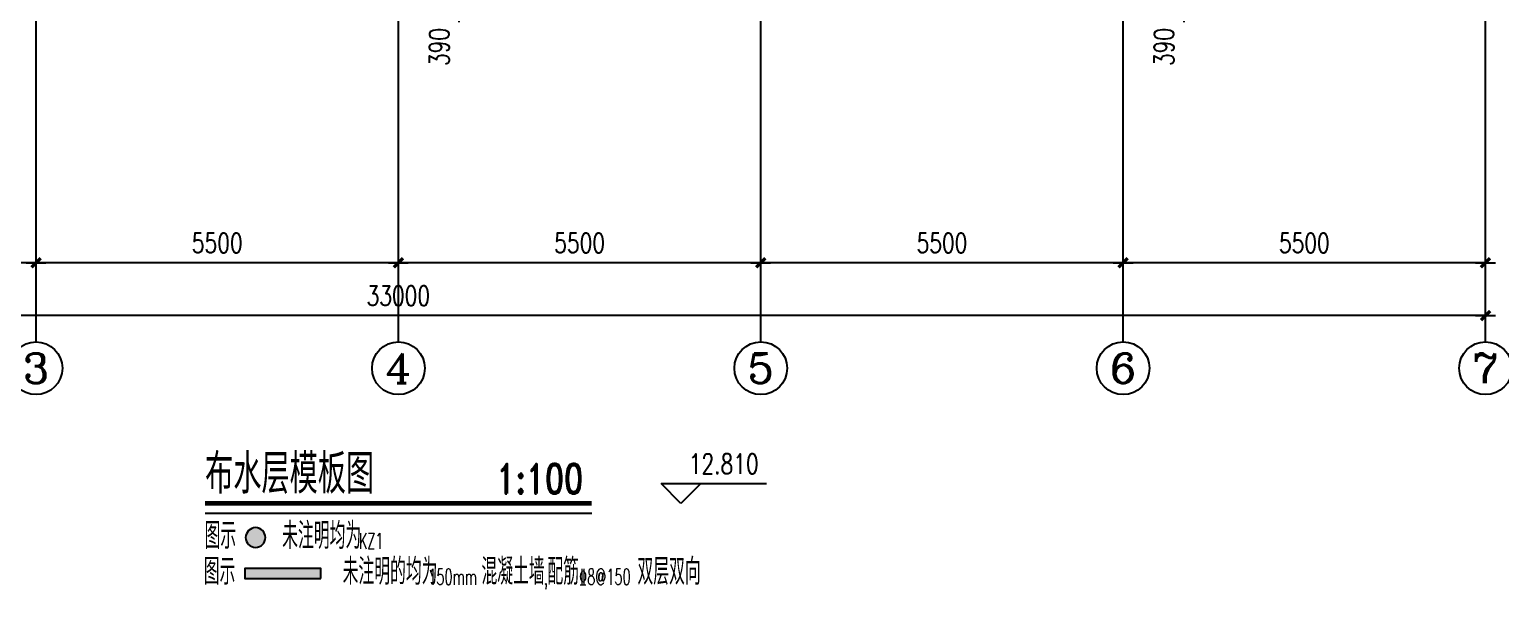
# Model space of a CAD drawing. Extents: x 1427168 to 1936200, y 1176778 to 1377202.
# Drawn here: x 1778653 to 1800982, y 1208450 to 1216944 of the extents above; entities that cross this region are included whole.
import ezdxf
from ezdxf.enums import TextEntityAlignment as Align

# ---------------------------------------------------------------- set-up
doc = ezdxf.new("R2010")
doc.units = 0
doc.header["$LTSCALE"] = 1000
doc.header["$MEASUREMENT"] = 0
doc.linetypes.add('CENTER', pattern=[2, 1.25, -0.25, 0.25, -0.25])
doc.linetypes.add('DOTE', pattern=[2.42, 2, -0.2, 0.02, -0.2])
doc.layers.get('0').update_dxf_attribs({"linetype": 'CONTINUOUS'})
doc.layers.get('DEFPOINTS').update_dxf_attribs({"linetype": 'CONTINUOUS'})
for name, color, linetype in [('2', 2, 'CONTINUOUS'), ('4', 3, 'CONTINUOUS'), ('8', 8, 'CONTINUOUS'), ('AXIS', 3, 'CONTINUOUS'), ('AXIS_TEXT', 7, 'CONTINUOUS'), ('DOTE', 1, 'DOTE'), ('PUB_DIM', 3, 'CONTINUOUS'), ('PUB_TEXT', 7, 'CONTINUOUS'), ('WUHUA', 8, 'CONTINUOUS')]:
    doc.layers.add(name, color=color, linetype=linetype)
doc.styles.add('_HZTXT', font='txt.shx', dxfattribs={"width": 0.75, "bigfont": 'HZTXT.shx'})
doc.styles.add('_ROMAND', font='ROMAND.shx', dxfattribs={"width": 0.75})
doc.styles.add('_STTCH', font='txt.shx', dxfattribs={"width": 0.75, "bigfont": 'STTCH.shx'})
doc.styles.add('_TXT', font='TXT.shx', dxfattribs={"width": 0.75})
doc.styles.add('_TXT1', font='TXT1.shx', dxfattribs={"width": 0.6})
doc.styles.add('COMPLEX', font='COMPLEX')
doc.styles.add('DIM_FONT', font='SIMPLEX.shx', dxfattribs={"width": 0.75})
doc.dimstyles.new('AXIS', dxfattribs={"dimtxt": 300, "dimasz": 1, "dimexe": 250, "dimexo": 300, "dimgap": 150, "dimtad": 1, "dimdec": 0, "dimzin": 0, "dimtxsty": 'DIM_FONT', "dimblk": '_DIMX', "dimcen": 0.09, "dimse1": 1, "dimse2": 1, "dimclrt": 7, "dimazin": 3, "dimtfac": 1, "dimtdec": 0, "dimtix": 1, "dimtmove": 0, "dimatfit": 3, "dimtolj": 1, "dimtzin": 0})
doc.dimstyles.new('DIMN$0', dxfattribs={"dimscale": 2, "dimtxt": 150, "dimasz": 200, "dimexe": 0, "dimexo": 0, "dimgap": 150, "dimtad": 1, "dimdec": 0, "dimzin": 0, "dimtxsty": 'DIM_FONT', "dimblk": 'OBLIQUE', "dimcen": 0.09, "dimclrd": 3, "dimclre": 3, "dimclrt": 3, "dimazin": 3, "dimtfac": 1, "dimtdec": 0, "dimtix": 1, "dimtmove": 0, "dimatfit": 3, "dimtolj": 1, "dimtzin": 0})

# ---------------------------------------------------------------- blocks, each defined once
blk = doc.blocks.new('_DIMX')
blk.add_line((-150, 0), (150, 0))
at = {"const_width": 50}
blk.add_lwpolyline([(-70, -70), (70, 70)], dxfattribs=at)
blk = doc.blocks.new('*D125')
at = {"layer": 'AXIS', "color": 0}
blk.add_line((1800752, 1212606), (1767754, 1212606), dxfattribs=at)
at = {"layer": 'DEFPOINTS', "color": 0}
for p in [(1767753, 1216206), (1800753, 1216206), (1767753, 1212606)]:
    blk.add_point(p, dxfattribs=at)
at = {"layer": 'AXIS', "color": 0, "rotation": 180}
blk.add_blockref('_DIMX', (1767753, 1212606), dxfattribs=at)
at = {"layer": 'AXIS', "color": 0}
blk.add_blockref('_DIMX', (1800753, 1212606), dxfattribs=at)
at = {"layer": 'AXIS', "color": 7, "insert": (1784253, 1212906), "char_height": 300, "attachment_point": 5, "style": 'DIM_FONT'}
blk.add_mtext('\\A1;33000', dxfattribs=at)
blk = doc.blocks.new('*D123')
at = {"layer": 'AXIS', "color": 0}
blk.add_line((1784252, 1213406), (1778754, 1213406), dxfattribs=at)
at = {"layer": 'DEFPOINTS', "color": 0}
for p in [(1778753, 1216206), (1784253, 1216206), (1778753, 1213406)]:
    blk.add_point(p, dxfattribs=at)
at = {"layer": 'AXIS', "color": 0, "rotation": 180}
blk.add_blockref('_DIMX', (1778753, 1213406), dxfattribs=at)
at = {"layer": 'AXIS', "color": 0}
blk.add_blockref('_DIMX', (1784253, 1213406), dxfattribs=at)
at = {"layer": 'AXIS', "color": 7, "insert": (1781503, 1213706), "char_height": 300, "attachment_point": 5, "style": 'DIM_FONT'}
blk.add_mtext('\\A1;5500', dxfattribs=at)
blk = doc.blocks.new('*D127')
at = {"layer": 'AXIS', "color": 0}
blk.add_line((1778752, 1213406), (1773254, 1213406), dxfattribs=at)
at = {"layer": 'DEFPOINTS', "color": 0}
for p in [(1773253, 1216206), (1778753, 1216206), (1773253, 1213406)]:
    blk.add_point(p, dxfattribs=at)
at = {"layer": 'AXIS', "color": 0, "rotation": 180}
blk.add_blockref('_DIMX', (1773253, 1213406), dxfattribs=at)
at = {"layer": 'AXIS', "color": 0}
blk.add_blockref('_DIMX', (1778753, 1213406), dxfattribs=at)
at = {"layer": 'AXIS', "color": 7, "insert": (1776003, 1213706), "char_height": 300, "attachment_point": 5, "style": 'DIM_FONT'}
blk.add_mtext('\\A1;5500', dxfattribs=at)
blk = doc.blocks.new('_AXISO')
blk.add_circle((0, 0), 0.5)
at = {"layer": 'AXIS_TEXT', "style": 'COMPLEX', "width": 1.041667}
blk.add_attdef('A', text='', height=0.56, dxfattribs=at).set_placement((-0.25, -0.28), (0.25, -0.28), align=Align.FIT)
blk = doc.blocks.new('*D135')
at = {"layer": 'AXIS', "color": 0}
blk.add_line((1795252, 1213406), (1789754, 1213406), dxfattribs=at)
at = {"layer": 'DEFPOINTS', "color": 0}
for p in [(1789753, 1216206), (1795253, 1216206), (1789753, 1213406)]:
    blk.add_point(p, dxfattribs=at)
at = {"layer": 'AXIS', "color": 0, "rotation": 180}
blk.add_blockref('_DIMX', (1789753, 1213406), dxfattribs=at)
at = {"layer": 'AXIS', "color": 0}
blk.add_blockref('_DIMX', (1795253, 1213406), dxfattribs=at)
at = {"layer": 'AXIS', "color": 7, "insert": (1792503, 1213706), "char_height": 300, "attachment_point": 5, "style": 'DIM_FONT'}
blk.add_mtext('\\A1;5500', dxfattribs=at)
blk = doc.blocks.new('*D133')
at = {"layer": 'AXIS', "color": 0}
blk.add_line((1800752, 1213406), (1795254, 1213406), dxfattribs=at)
at = {"layer": 'DEFPOINTS', "color": 0}
for p in [(1795253, 1216206), (1800753, 1216206), (1795253, 1213406)]:
    blk.add_point(p, dxfattribs=at)
at = {"layer": 'AXIS', "color": 0, "rotation": 180}
blk.add_blockref('_DIMX', (1795253, 1213406), dxfattribs=at)
at = {"layer": 'AXIS', "color": 0}
blk.add_blockref('_DIMX', (1800753, 1213406), dxfattribs=at)
at = {"layer": 'AXIS', "color": 7, "insert": (1798003, 1213706), "char_height": 300, "attachment_point": 5, "style": 'DIM_FONT'}
blk.add_mtext('\\A1;5500', dxfattribs=at)
blk = doc.blocks.new('*D134')
at = {"layer": 'AXIS', "color": 0}
blk.add_line((1789752, 1213406), (1784254, 1213406), dxfattribs=at)
at = {"layer": 'DEFPOINTS', "color": 0}
for p in [(1784253, 1216206), (1789753, 1216206), (1784253, 1213406)]:
    blk.add_point(p, dxfattribs=at)
at = {"layer": 'AXIS', "color": 0, "rotation": 180}
blk.add_blockref('_DIMX', (1784253, 1213406), dxfattribs=at)
at = {"layer": 'AXIS', "color": 0}
blk.add_blockref('_DIMX', (1789753, 1213406), dxfattribs=at)
at = {"layer": 'AXIS', "color": 7, "insert": (1787003, 1213706), "char_height": 300, "attachment_point": 5, "style": 'DIM_FONT'}
blk.add_mtext('\\A1;5500', dxfattribs=at)
blk = doc.blocks.new('*D512')
at = {"layer": 'AXIS', "color": 0}
for p, q in [((1784678, 1217596), (1785423, 1217596)), ((1785173, 1217595), (1785173, 1217207)), ((1784962, 1217206), (1785423, 1217206))]:
    blk.add_line(p, q, dxfattribs=at)
at = {"layer": 'DEFPOINTS', "color": 0}
for p in [(1784378, 1217596), (1784662, 1217206), (1785173, 1217206)]:
    blk.add_point(p, dxfattribs=at)
at = {"layer": 'AXIS', "color": 0}
for p, rotation in [((1785173, 1217596), 90), ((1785173, 1217206), 270)]:
    blk.add_blockref('_DIMX', p, dxfattribs=dict(at, rotation=rotation))
at = {"layer": 'AXIS', "color": 7, "insert": (1784873, 1216679), "char_height": 300, "attachment_point": 5, "rotation": 90, "style": 'DIM_FONT'}
blk.add_mtext('\\A1;390', dxfattribs=at)
blk = doc.blocks.new('*D516')
at = {"layer": 'AXIS', "color": 0}
for p, q in [((1795678, 1217596), (1796423, 1217596)), ((1796173, 1217595), (1796173, 1217207)), ((1795962, 1217206), (1796423, 1217206))]:
    blk.add_line(p, q, dxfattribs=at)
at = {"layer": 'DEFPOINTS', "color": 0}
for p in [(1795378, 1217596), (1795662, 1217206), (1796173, 1217206)]:
    blk.add_point(p, dxfattribs=at)
at = {"layer": 'AXIS', "color": 0}
for p, rotation in [((1796173, 1217596), 90), ((1796173, 1217206), 270)]:
    blk.add_blockref('_DIMX', p, dxfattribs=dict(at, rotation=rotation))
at = {"layer": 'AXIS', "color": 7, "insert": (1795873, 1216679), "char_height": 300, "attachment_point": 5, "rotation": 90, "style": 'DIM_FONT'}
blk.add_mtext('\\A1;390', dxfattribs=at)

msp = doc.modelspace()

# ---------------------------------------------------------------- hatches: boundary and pattern name
at = {"layer": 'WUHUA'}
h = msp.add_hatch(color=256, dxfattribs=at)
edge = h.paths.add_edge_path()
edge.add_arc((1782085, 1209238.7), 150, 0, 180)
edge.add_arc((1782085, 1209238.7), 150, 180, 360)

# ---------------------------------------------------------------- linework, layer by layer
at = {"layer": '2'}
msp.add_lwpolyline([(1782235, 1209238.7, 1), (1781935, 1209238.7, 1), (1782235, 1209238.7, 1)], format="xyb", dxfattribs=at)
at = {"layer": '4'}
msp.add_lwpolyline([(1783078.3, 1208618.5), (1783078.3, 1208768.5), (1781921.6, 1208768.5), (1781921.6, 1208618.5)], close=True, dxfattribs=at)
at = {"layer": '8', "const_width": 150}
msp.add_lwpolyline([(1781921.6, 1208693.5), (1783078.3, 1208693.5)], dxfattribs=at)
at = {"layer": 'AXIS'}
for p, q in [((1778753.2, 1212206), (1778753.2, 1216206)), ((1784253.2, 1212206), (1784253.2, 1216206)), ((1789753.2, 1212206), (1789753.2, 1216206)), ((1795253.2, 1212206), (1795253.2, 1216206)), ((1800753.2, 1212206), (1800753.2, 1216206))]:
    msp.add_line(p, q, dxfattribs=at)
at = {"layer": 'DOTE', "linetype": 'CENTER'}
for p, q in [((1778753.2, 1216206), (1778753.2, 1229206)), ((1784253.2, 1216206), (1784253.2, 1229206)), ((1795253.2, 1216206), (1795253.2, 1229206)), ((1800753.2, 1216206), (1800753.2, 1229206))]:
    msp.add_line(p, q, dxfattribs=at)
at = {"layer": 'DOTE'}
msp.add_line((1789753.2, 1216206), (1789753.2, 1229206), dxfattribs=at)
at = {"layer": 'PUB_DIM'}
for p, q in [((1788241.3, 1210056), (1788841.3, 1210056)), ((1788541.3, 1209756), (1788241.3, 1210056)), ((1788541.3, 1210056), (1789839.9, 1210056)), ((1788841.3, 1210056), (1788541.3, 1209756))]:
    msp.add_line(p, q, dxfattribs=at)
at = {"layer": 'PUB_TEXT', "const_width": 70}
msp.add_lwpolyline([(1781319.6, 1209756), (1787186.8, 1209756)], dxfattribs=at)
at = {"layer": 'PUB_TEXT'}
msp.add_lwpolyline([(1781319.6, 1209606), (1787186.8, 1209606)], dxfattribs=at)

# ---------------------------------------------------------------- block references
at = {"layer": 'AXIS'}
ref = msp.add_blockref('_AXISO', (1778753.2, 1211806), dxfattribs=dict(at, xscale=800, yscale=800, zscale=800))
ref.add_attrib('A', '3', dxfattribs={"layer": 'AXIS_TEXT', "height": 448, "style": 'COMPLEX', "width": 1.339286}).set_placement((1778553.2, 1211582), (1778953.2, 1211582), align=Align.FIT)
ref = msp.add_blockref('_AXISO', (1784253.2, 1211806), dxfattribs=dict(at, xscale=800, yscale=800, zscale=800))
ref.add_attrib('A', '4', dxfattribs={"layer": 'AXIS_TEXT', "height": 448, "style": 'COMPLEX', "width": 1.171875}).set_placement((1784053.2, 1211582), (1784453.2, 1211582), align=Align.FIT)
ref = msp.add_blockref('_AXISO', (1789753.2, 1211806), dxfattribs=dict(at, xscale=800, yscale=800, zscale=800))
ref.add_attrib('A', '5', dxfattribs={"layer": 'AXIS_TEXT', "height": 448, "style": 'COMPLEX', "width": 1.339286}).set_placement((1789553.2, 1211582), (1789953.2, 1211582), align=Align.FIT)
ref = msp.add_blockref('_AXISO', (1795253.2, 1211806), dxfattribs=dict(at, xscale=800, yscale=800, zscale=800))
ref.add_attrib('A', '6', dxfattribs={"layer": 'AXIS_TEXT', "height": 448, "style": 'COMPLEX', "width": 1.339286}).set_placement((1795053.2, 1211582), (1795453.2, 1211582), align=Align.FIT)
ref = msp.add_blockref('_AXISO', (1800753.2, 1211806), dxfattribs=dict(at, xscale=800, yscale=800, zscale=800))
ref.add_attrib('A', '7', dxfattribs={"layer": 'AXIS_TEXT', "height": 448, "style": 'COMPLEX', "width": 1.339286}).set_placement((1800553.2, 1211582), (1800953.2, 1211582), align=Align.FIT)

# ---------------------------------------------------------------- texts
at = {"layer": 'PUB_DIM', "style": 'DIM_FONT', "width": 0.75}
msp.add_text('12.810', height=300, dxfattribs=at).set_placement((1789190.6, 1210356), align=Align.MIDDLE)
at = {"layer": 'PUB_TEXT'}
for s, height, style, width, p in [('布水层模板图', 600, '_STTCH', 0.75, (1781319.6, 1209906)), ('1:100', 450, '_ROMAND', 0.75, (1785741.3, 1209906)), ('图示   未注明均为', 400, '_HZTXT', 0.6, (1781311.4, 1209066.7)), ('KZ1', 240, '_TXT', 0.6, (1783651, 1209066.7)), ('图示       未注明的均为', 400, '_HZTXT', 0.6, (1781299, 1208522.9)), ('混凝土墙', 400, '_HZTXT', 0.6, (1785513.3, 1208522.9)), ('配筋', 400, '_HZTXT', 0.6, (1786514.5, 1208522.9)), ('双层双向', 400, '_HZTXT', 0.6, (1787881.8, 1208522.9)), ('150mm', 240, '_TXT1', 0.6, (1784705.9, 1208522.9)), ('%%1328@150', 240, '_TXT1', 0.6, (1786994.6, 1208522.9)), (',', 240, '_TXT1', 0.6, (1786461.5, 1208522.9))]:
    msp.add_text(s, height=height, dxfattribs=dict(at, style=style, width=width)).set_placement(p)

# ---------------------------------------------------------------- dimensions: what is measured, and where the dimension line sits
at = {"layer": 'AXIS'}
for base, p1, p2, picture, middle in [((1785172.7, 1217206), (1784378.2, 1217596), (1784662.3, 1217206), '*D512', (1784872.7, 1216678.6)), ((1796172.7, 1217206), (1795378.2, 1217596), (1795662.3, 1217206), '*D516', (1795872.7, 1216678.6))]:
    dim = msp.add_linear_dim(base=base, p1=p1, p2=p2, angle=270, dimstyle='DIMN$0', override={"dimscale": 1, "dimtxt": 300, "dimasz": 1, "dimexe": 250, "dimexo": 300, "dimblk": '_DIMX', "dimclrd": 0, "dimclre": 0, "dimclrt": 7, "dimldrblk": '_DIMX'}, dxfattribs=at)
    dim.commit()
    dim.dimension.update_dxf_attribs({"geometry": picture, "text_midpoint": middle, "dimtype": 160})
for p2, distance, picture, middle in [((1767753.2, 1216206), 3600, '*D125', (1784253.2, 1212906)), ((1795253.2, 1216206), 2800, '*D133', (1798003.2, 1213706))]:
    dim = msp.add_aligned_dim(p1=(1800753.2, 1216206), p2=p2, distance=distance, dimstyle='AXIS', dxfattribs=at)
    dim.commit()
    dim.dimension.update_dxf_attribs({"geometry": picture, "text_midpoint": middle})
for base, p1, p2, picture, middle in [((1773253.2, 1213406), (1778753.2, 1216206), (1773253.2, 1216206), '*D127', (1776003.2, 1213706)), ((1778753.2, 1213406), (1784253.2, 1216206), (1778753.2, 1216206), '*D123', (1781503.2, 1213706)), ((1784253.2, 1213406), (1789753.2, 1216206), (1784253.2, 1216206), '*D134', (1787003.2, 1213706)), ((1789753.2, 1213406), (1795253.2, 1216206), (1789753.2, 1216206), '*D135', (1792503.2, 1213706))]:
    dim = msp.add_linear_dim(base=base, p1=p1, p2=p2, dimstyle='AXIS', dxfattribs=at)
    dim.commit()
    dim.dimension.update_dxf_attribs({"geometry": picture, "text_midpoint": middle})

doc.saveas('drawing.dxf')
